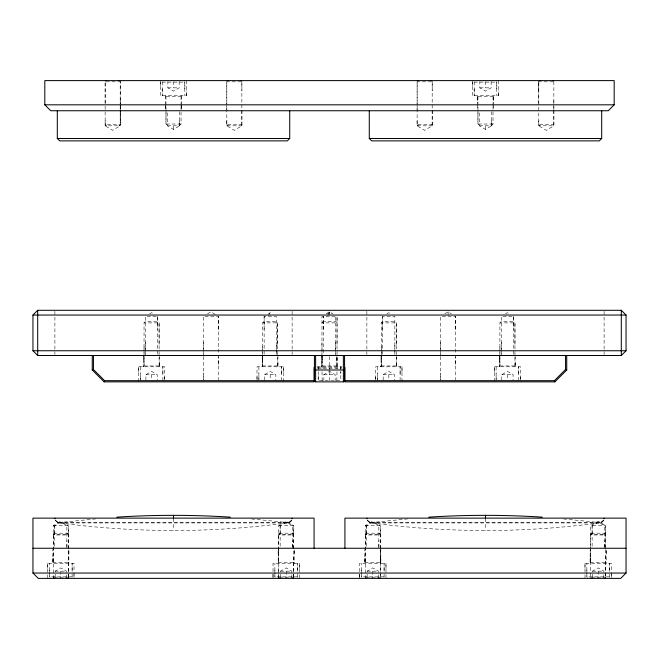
<?xml version="1.0" encoding="UTF-8"?>
<svg xmlns="http://www.w3.org/2000/svg" width="659" height="659" viewBox="0 0 659 659"><rect width="100%" height="100%" fill="white"/><g stroke="black" fill="none" stroke-linecap="round" stroke-linejoin="round"><path stroke-width="0.49" stroke-dasharray="3.29 2.47" d="M47.646 568.346L47.646 563.321L74.006 563.321L74.006 577.383M49.524 570.101L49.524 576.88L50.026 577.383M52.811 558.297L52.811 563.321L52.811 549.26M54.771 533.189L54.771 525.66L60.826 522.019L66.88 525.66L66.88 548.255M66.88 547.316L66.88 540.726M68.355 577.383L68.363 555.792M68.355 548.733L68.355 534.984L66.567 533.189M68.355 533.189L68.355 525.66L60.826 521.137L53.297 525.66L53.297 578.388M68.841 553.28L68.841 549.26L68.841 563.321M72.128 570.101L72.128 563.321L72.128 576.88L71.625 577.383M105.152 120.786L105.152 125.811L112.681 130.334L120.21 125.811L120.21 110.745M105.143 103.208L105.152 81.617L105.152 125.811L120.21 125.811M120.218 112.376L120.218 124.6A1.203 1.203 0 0 1 119.015 125.811L120.218 124.6L120.218 110.341M120.218 100.703L120.218 103.71L120.218 81.617M138.39 371.816L138.39 366.791L164.75 366.791L164.75 381.858M140.268 379.386L140.268 373.571M143.827 359.262L143.827 356.437L143.827 366.791M144.041 365.951L159.099 365.951A0.84 0.84 0 0 0 159.948 366.791L159.099 365.951L159.099 322.885L157.822 321.6L145.318 321.6L144.041 322.885L144.041 365.951A0.84 0.84 0 0 1 143.192 366.791L144.041 365.951L144.041 344.418M145.515 342.441L145.515 354.493L145.515 316.328L157.608 316.328L157.625 329.385M159.099 344.418L159.099 322.885L144.041 322.885M159.313 363.027L159.313 366.791L159.313 356.437M160.335 85.637L160.335 81.617M162.213 88.899L162.213 95.679L162.213 82.12L162.715 81.617M162.872 373.571L162.872 366.791L162.872 380.35M164.75 379.848L164.75 376.841M165.5 105.72L165.5 109.74L165.5 104.715M165.986 110.267L165.986 124.016L167.773 125.811M179.569 120.786L179.569 125.811L173.515 129.444L167.46 125.811L167.46 111.75M181.53 105.72L181.53 109.74L181.53 104.715M184.817 88.899L184.817 82.12L184.314 81.617M160.335 80.612L160.335 95.679L186.695 95.679L186.695 90.654M203.351 379.905L203.351 373.068M203.351 342.441L203.351 354.493L203.351 316.328L218.409 316.328L218.409 354.493M218.409 364.287L218.409 356.47L218.409 379.905M218.409 329.385L218.409 316.328M226.82 120.786L226.82 125.811L234.349 130.334L241.878 125.811L241.878 81.617L241.878 90.654M226.811 109.74L226.811 104.715M226.811 103.71L226.811 81.823A1.203 1.203 0 0 1 226.836 81.551M241.886 110.341L241.886 124.6L240.683 125.811A1.203 1.203 0 0 0 241.886 124.6L226.811 124.6L228.014 125.811A1.203 1.203 0 0 1 226.811 124.6M257.01 379.848L257.01 376.841M258.888 379.386L258.888 373.571M262.447 359.262L262.447 356.437L262.447 366.791M262.661 365.951L277.719 365.951A0.84 0.84 0 0 0 278.568 366.791L277.719 365.951L277.719 322.885L276.442 321.6L263.938 321.6L262.661 322.885L262.661 365.951A0.84 0.84 0 0 1 261.812 366.791L262.661 365.951L262.661 344.418M264.135 329.385L264.135 316.328L276.245 316.328L276.245 354.493L276.245 342.441M273.024 577.383L273.024 563.321L299.384 563.321L299.384 578.388M274.902 570.101L274.902 576.88L275.404 577.383M277.719 344.418L277.719 322.885L262.661 322.885M277.933 363.027L277.933 366.791L277.933 356.437M278.189 553.28L278.189 549.26L278.189 563.321M278.675 577.383L278.675 572.358M278.675 571.353L278.675 568.346M280.149 533.189L280.149 525.66L286.204 522.019L292.258 525.66L292.258 548.255M281.492 373.571L281.492 366.791L281.492 380.35M283.37 371.816L283.37 366.791L257.01 366.791L257.01 381.858M292.258 547.316L292.258 540.726M293.733 577.383L293.741 555.792M293.733 548.733L293.733 534.984L291.945 533.189M293.733 533.189L293.733 525.66L286.204 521.137L278.675 525.66L278.675 578.388M294.219 553.28L294.219 549.26L294.219 563.321M297.506 570.101L297.506 563.321L297.506 576.88L297.003 577.383M299.384 568.346L299.384 563.321M340.802 373.571L340.802 371.635L340.802 380.35L318.198 380.35L318.198 373.571M321.971 365.951L337.029 365.951A0.84 0.84 0 0 0 337.878 366.791L337.029 365.951L337.029 316.328L321.971 316.328L321.971 365.951A0.84 0.84 0 0 1 321.122 366.791L321.971 365.951L321.971 342.441M323.445 329.385L323.445 316.328L323.445 354.493M335.555 342.441L335.555 354.493L335.555 316.328M337.029 344.418L337.029 316.328M359.616 577.383L359.616 563.321L385.976 563.321L385.976 578.388M361.494 570.101L361.494 576.88L361.997 577.383M364.781 558.297L364.781 563.321L364.781 549.26M366.742 533.189L366.742 525.66L372.796 522.019L378.851 525.66L378.851 548.255M375.63 379.848L375.63 376.841M377.508 379.386L377.508 373.571M378.851 547.316L378.851 540.726M380.325 549.26L380.334 577.177A1.203 1.203 0 0 1 380.301 577.449M380.325 548.733L380.325 534.984L378.538 533.189M380.325 533.189L380.325 525.66L372.796 521.137L365.267 525.66L365.267 577.383M380.811 558.297L380.811 563.321L380.811 549.26M381.067 359.262L381.067 356.437L381.067 366.791M381.281 365.951L396.339 365.951A0.84 0.84 0 0 0 397.188 366.791L396.339 365.951L396.339 322.885L395.062 321.6L382.558 321.6L381.281 322.885L381.281 365.951A0.84 0.84 0 0 1 380.432 366.791L381.281 365.951L381.281 344.418M382.755 329.385L382.755 316.328L394.848 316.328L394.865 354.493L394.865 342.441M384.098 570.101L384.098 563.321L384.098 576.88L383.596 577.383M385.976 568.346L385.976 563.321M396.339 344.418L396.339 322.885L381.281 322.885M396.553 363.027L396.553 366.791L396.553 356.437M400.112 373.571L400.112 366.791L400.112 380.35M401.99 371.816L401.99 366.791L375.63 366.791L375.63 381.858M417.122 120.786L417.122 125.811L424.651 130.334L432.18 125.811L432.189 81.617L432.189 90.654M417.122 109.74L417.122 104.715M417.122 103.71L417.114 81.823A1.203 1.203 0 0 1 417.147 81.551M432.189 110.341L432.189 124.6L430.986 125.811A1.203 1.203 0 0 0 432.189 124.6L417.114 124.6L418.341 125.811A1.203 1.203 0 0 1 417.114 124.6M440.591 379.905L440.591 373.068M440.591 342.441L440.591 354.493L440.591 316.328L455.649 316.328L455.649 354.493M455.649 364.287L455.649 356.47L455.649 379.905M455.649 329.385L455.649 316.328M472.305 85.637L472.305 81.617M474.183 88.899L474.183 95.679L474.183 82.12L474.686 81.617M477.47 100.703L477.47 95.679L477.47 103.71M477.956 110.267L477.956 124.016L479.859 125.811M491.54 120.786L491.54 125.811L485.485 129.444L479.431 125.811L479.431 111.75M493.5 100.703L493.5 95.679L493.5 103.71M494.25 371.816L494.25 366.791L520.61 366.791L520.61 381.858M496.128 379.386L496.128 373.571M496.787 88.899L496.787 82.12L496.285 81.617M472.305 80.612L472.305 95.679L498.665 95.679L498.665 90.654M499.687 359.262L499.687 356.437L499.687 366.791M499.901 365.951L514.959 365.951A0.84 0.84 0 0 0 515.808 366.791L514.959 365.951L514.959 322.885L513.682 321.6L501.178 321.6L499.901 322.885L499.901 365.951A0.84 0.84 0 0 1 499.052 366.791L499.901 365.951L499.901 344.418M501.375 342.441L501.375 354.493L501.375 316.328L513.468 316.328L513.485 329.385M514.959 344.418L514.959 322.885L499.901 322.885M515.173 363.027L515.173 366.791L515.173 356.437M518.732 373.571L518.732 366.791L518.732 380.35M520.61 379.848L520.61 376.841M538.782 103.208L538.782 81.823A1.203 1.203 0 0 1 538.807 81.551M538.79 120.786L538.79 125.811L546.319 130.334L553.848 125.811L553.848 81.617M538.782 90.654L538.782 81.617L538.79 125.811L553.848 125.811M553.857 110.341L553.857 124.6L552.654 125.811A1.203 1.203 0 0 0 553.857 124.6L538.782 124.6L540.009 125.811A1.203 1.203 0 0 1 538.782 124.6M553.848 109.74L553.848 104.715M553.848 103.71L553.848 100.703M584.994 568.346L584.994 563.321L611.354 563.321L611.354 577.383M586.872 570.101L586.872 576.88L587.375 577.383M590.159 558.297L590.159 563.321L590.159 549.26M592.12 533.189L592.12 525.66L598.174 522.019L604.229 525.66L604.229 548.255M604.229 547.316L604.229 540.726M605.712 555.792L605.703 577.383L605.703 525.66L598.174 521.137L590.645 525.66L590.645 577.383M605.703 548.733L605.703 534.984L603.916 533.189M605.703 533.189L605.703 525.66L590.645 525.66M606.189 553.28L606.189 549.26L606.189 563.321M609.476 570.101L609.476 563.321L609.476 576.88L608.974 577.383M321.971 368.678L322.144 356.511M336.856 380.844L336.988 371.717M321.921 356.437L321.954 366.791M337.046 366.791L337.078 356.437M173.515 129.444L173.671 125.811M485.485 129.444L485.642 125.811M336.65 361.148L336.98 356.437M120.218 111.363L120.218 81.823L105.143 81.823L105.234 81.362M68.272 577.638L68.363 577.177L53.288 577.177A1.203 1.203 0 0 0 53.321 577.449M226.902 81.362L226.811 81.823L241.886 81.823A1.203 1.203 0 0 0 241.853 81.551M293.65 577.638L293.741 577.177L278.666 577.177A1.203 1.203 0 0 0 278.699 577.449M417.205 81.362L417.114 81.823L432.189 81.823A1.203 1.203 0 0 0 432.164 81.551M380.243 577.638L380.334 577.177L365.259 577.177A1.203 1.203 0 0 0 365.292 577.449M538.873 81.362L538.782 81.823L553.857 81.823A1.203 1.203 0 0 0 553.824 81.551M605.621 577.638L605.712 577.177L590.637 577.177A1.203 1.203 0 0 0 590.67 577.449M268.402 315.603L270.19 312.687L271.92 313.725M327.712 315.603L329.5 312.687L331.518 313.898M291.715 520.091L290.512 521.697L287.308 522.875L59.722 522.875L56.517 521.697L55.315 520.091M603.685 520.091L602.483 521.697L599.278 522.875L371.692 522.875L368.488 521.697L367.285 520.091M291.599 520.313L289.079 522.307L291.599 520.313L290.125 522.01L288.024 522.826C212.132 533.04 134.897 533.04 59.005 522.826L56.905 522.01L55.43 520.313L57.951 522.307L55.43 520.313M603.57 520.313L601.049 522.307L603.57 520.313L602.095 522.01L599.995 522.826C524.103 533.04 446.868 533.04 370.976 522.826L368.875 522.01L367.401 520.313L369.921 522.307L367.401 520.313M181.044 106.338L181.044 124.016L179.141 125.811M55.084 533.189L53.297 534.984L68.355 534.984M491.227 125.811L493.014 124.016L493.014 106.338M280.462 533.189L278.675 534.984L293.733 534.984M367.055 533.189L365.267 534.984L380.325 534.984M592.433 533.189L590.645 534.984L605.703 534.984M149.552 313.898L151.57 312.687L153.588 313.898M207.536 313.816L210.88 311.806L215.905 314.821M268.46 313.725L270.19 312.687M326.156 313.816L329.5 311.806L332.844 313.816M327.482 313.898L329.5 312.687M386.792 313.898L388.81 312.687L390.828 313.898M444.776 313.816L448.12 311.806L451.464 313.816M505.412 313.898L507.43 312.687L509.448 313.898M179.166 81.518L179.166 87.845L173.515 91.107L167.864 87.845L167.864 81.518M491.136 81.518L491.136 87.845L485.485 91.107L479.834 87.845L479.834 81.518M145.919 380.054L145.919 374.625L151.57 371.363L157.221 374.625L157.221 380.054M264.539 380.054L264.539 374.625L270.19 371.363L275.841 374.625L275.841 380.054M323.849 380.951L323.849 374.625L329.5 371.363L335.151 374.625L335.151 380.951M383.159 380.054L383.159 374.625L388.81 371.363L394.461 374.625L394.461 380.054M55.175 577.482L55.175 571.155L60.826 567.893L66.477 571.155L66.477 577.482M501.779 380.054L501.779 374.625L507.43 371.363L513.081 374.625L513.081 380.054M280.553 577.482L280.553 571.155L286.204 567.893L291.855 571.155L291.855 577.482M367.145 577.482L367.145 571.155L372.796 567.893L378.447 571.155L378.447 577.482M592.523 577.482L592.523 571.155L598.174 567.893L603.825 571.155L603.825 577.482M54.491 533.189A1.203 1.203 0 0 0 53.288 534.4L68.363 534.4L67.16 533.189L54.491 533.189L53.379 533.938L53.297 562.481L52.448 563.321A0.84 0.84 0 0 0 53.297 562.481L68.355 562.481A0.84 0.84 0 0 0 69.203 563.321L68.355 562.481M279.869 533.189A1.203 1.203 0 0 0 278.666 534.4L293.741 534.4L292.538 533.189L279.869 533.189L278.757 533.938L278.675 562.481L277.826 563.321A0.84 0.84 0 0 0 278.675 562.481L293.733 562.481A0.84 0.84 0 0 0 294.581 563.321L293.733 562.481M366.462 533.189A1.203 1.203 0 0 0 365.259 534.4L380.334 534.4L379.131 533.189L366.462 533.189L365.35 533.938L365.267 562.481L364.419 563.321A0.84 0.84 0 0 0 365.267 562.481L380.325 562.481A0.84 0.84 0 0 0 381.174 563.321L380.325 562.481M591.84 533.189A1.203 1.203 0 0 0 590.637 534.4L605.712 534.4L604.509 533.189L591.84 533.189L590.728 533.938L590.645 562.481L589.797 563.321A0.84 0.84 0 0 0 590.645 562.481L605.703 562.481A0.84 0.84 0 0 0 606.552 563.321L605.703 562.481M58.272 522.669L95.547 518.93M370.243 522.669L407.517 518.93M251.483 518.93L288.757 522.669M563.453 518.93L600.728 522.669M162.213 82.12L184.817 82.12L184.817 95.679M474.183 82.12L496.787 82.12L496.787 95.679M167.864 87.845L179.166 87.845M479.834 87.845L491.136 87.845M181.044 124.016L165.986 124.016L165.986 106.338M493.014 124.016L477.956 124.016L477.956 106.338M105.143 124.6A1.203 1.203 0 0 0 106.346 125.811L105.143 124.6L120.218 124.6M167.46 125.811L179.569 125.811L179.569 111.75M241.878 125.811L226.82 125.811L226.811 81.617M432.18 125.811L417.122 125.811L417.122 81.617M479.431 125.811L491.54 125.811L491.54 111.75M317.028 366.791L341.972 366.791M317.16 367.491L341.84 367.491M317.449 368.678L341.551 368.678M145.919 374.625L157.221 374.625M264.539 374.625L275.841 374.625M323.849 374.625L335.151 374.625M383.159 374.625L394.461 374.625M501.779 374.625L513.081 374.625M59.005 522.826L288.024 522.826M370.976 522.826L599.995 522.826M53.297 525.66L68.355 525.66L68.355 578.388M278.675 525.66L293.733 525.66L293.733 578.388M365.267 525.66L380.325 525.66L380.325 577.383M55.175 571.155L66.477 571.155M280.553 571.155L291.855 571.155M367.145 571.155L378.447 571.155M592.523 571.155L603.825 571.155M72.128 576.88L49.524 576.88L49.524 563.321M297.506 576.88L274.902 576.88L274.902 563.321M384.098 576.88L361.494 576.88L361.494 563.321M609.476 576.88L586.872 576.88L586.872 563.321M553.766 81.362L553.857 81.823M590.637 577.177L590.728 577.638M432.098 81.362L432.189 81.823M365.259 577.177L365.35 577.638M241.795 81.362L241.886 81.823M278.666 577.177L278.757 577.638M120.127 81.362L120.218 81.823A1.203 1.203 0 0 0 120.193 81.551M53.288 577.177L53.379 577.638M322.02 356.437L322.35 361.148M336.856 356.511L337.029 368.678M322.012 371.717L322.144 380.844M611.354 574.368L611.354 578.388M604.105 311.328L604.105 354.468M598.174 571.155L598.174 577.482M592.12 525.66L592.12 548.255M584.994 563.321L584.994 578.388M513.485 316.328L513.485 354.493M507.43 374.625L507.43 380.054M498.665 80.612L498.665 95.679M496.128 366.791L496.128 380.35M494.25 366.791L494.25 381.858M493.5 104.715L493.5 109.74M493.014 105.687L493.014 96.519L493.863 95.679A0.84 0.84 0 0 0 493.014 96.519L477.956 96.519A0.84 0.84 0 0 0 477.108 95.679L477.956 96.519L477.956 105.687M485.485 81.518L485.485 87.845M485.485 518.633L485.485 530.561M477.47 104.715L477.47 109.74M448.12 311.806L448.12 315.422M440.591 356.47L440.591 379.831M401.99 366.791L401.99 381.858M388.81 374.625L388.81 380.054M382.755 316.328L382.755 354.493M377.508 366.791L377.508 380.35M372.796 571.155L372.796 577.482M366.865 311.328L366.865 354.468M366.742 525.66L366.742 548.255M359.616 574.368L359.616 578.388M329.5 311.806L329.5 315.422M329.5 356.511L329.5 370.811M329.5 371.717L329.5 381.858M318.198 366.791L318.198 370.671M318.198 371.635L318.198 380.35M292.135 311.328L292.135 354.468M286.204 571.155L286.204 577.482M283.37 366.791L283.37 381.858M280.149 525.66L280.149 548.255M273.024 574.368L273.024 578.388M270.19 374.625L270.19 380.054M264.135 316.328L264.135 354.493M258.888 366.791L258.888 380.35M203.351 356.47L203.351 379.831M186.695 80.612L186.695 95.679M181.53 95.679L181.53 103.71M181.044 105.687L181.044 96.519L181.892 95.679A0.84 0.84 0 0 0 181.044 96.519L165.986 96.519A0.84 0.84 0 0 0 165.137 95.679L165.986 96.519L165.986 105.687M173.515 81.518L173.515 87.845M173.515 518.633L173.515 530.561M165.5 95.679L165.5 103.71M157.625 316.328L157.625 354.493M151.57 374.625L151.57 380.054M140.268 366.791L140.268 380.35M138.39 366.791L138.39 381.858M74.006 574.368L74.006 578.388M60.826 571.155L60.826 577.482M54.895 311.328L54.895 354.468M54.771 525.66L54.771 548.255M47.646 563.321L47.646 578.388M105.143 81.823A1.203 1.203 0 0 1 105.176 81.551M603.784 519.844A4.745 4.745 0 0 1 598.726 522.826M372.244 522.826A4.745 4.745 0 0 1 367.187 519.844M293.741 577.177A1.203 1.203 0 0 1 293.708 577.449M292.538 533.189A1.203 1.203 0 0 1 293.741 534.4M68.363 577.177A1.203 1.203 0 0 1 68.33 577.449M67.16 533.189A1.203 1.203 0 0 1 68.363 534.4M379.131 533.189A1.203 1.203 0 0 1 380.334 534.4M291.813 519.844A4.745 4.745 0 0 1 286.756 522.826M60.274 522.826A4.745 4.745 0 0 1 55.216 519.844M605.712 577.177A1.203 1.203 0 0 1 605.679 577.449M604.509 533.189A1.203 1.203 0 0 1 605.712 534.4M120.218 104.715L120.218 109.74L120.218 104.715M340.802 366.791L340.802 370.671L340.802 366.791M323.248 321.6L321.971 322.885L337.029 322.885L335.752 321.6L323.248 321.6"/><path stroke-width="0.99" d="M92.26 355.498L92.26 369.996L104.122 381.858L104.616 380.671L314.079 380.671M32.95 315.043L37.695 310.298L621.305 310.298L626.05 315.043L626.05 350.753L621.305 355.498L37.695 355.498L32.95 350.753L32.95 315.043L626.05 315.043M289.721 110.745L289.721 138.497L287.349 140.869L59.681 140.869L57.308 138.497L57.308 110.745M614.188 104.814L608.257 110.745L50.743 110.745L44.812 104.814L44.812 80.612L614.188 80.612L614.188 104.814L44.812 104.814M314.434 355.498L314.434 380.671L315.62 381.858L343.38 381.858L344.566 380.671L344.566 355.498M601.692 110.745L601.692 138.497L599.319 140.869L371.651 140.869L369.279 138.497L369.279 110.745M344.921 380.671L554.384 380.671L565.554 369.51L565.554 355.498M344.921 367.491L344.921 381.858L554.878 381.858L566.74 369.996L566.74 355.498M344.921 548.255L344.921 518.131L626.05 518.131L626.05 573.05L620.712 578.388L38.288 578.388L32.95 573.05L32.95 518.131L314.079 518.131L314.079 548.255M92.26 369.996L93.446 369.51L104.616 380.671M344.566 369.51L343.38 369.996L315.62 369.996L314.434 369.51M116.767 517.158C154.552 514.737 192.477 514.737 230.263 517.158M428.737 517.158C466.523 514.737 504.448 514.737 542.233 517.158M57.308 138.497L289.721 138.497M369.279 138.497L601.692 138.497M32.95 350.753L626.05 350.753M104.122 381.858L314.079 381.858L314.079 367.491M32.95 548.255L626.05 548.255M32.95 573.05L626.05 573.05M565.554 369.51L566.74 369.996M554.384 380.671L554.878 381.858M621.305 310.298L621.305 355.498M485.485 515.264L485.485 518.633M343.38 355.498L343.38 381.858M315.62 355.498L315.62 381.858M173.515 515.264L173.515 518.633M93.446 355.498L93.446 369.51M37.695 310.298L37.695 355.498M105.827 80.736A1.203 1.203 0 0 1 106.346 80.612M119.015 80.612A1.203 1.203 0 0 1 119.534 80.736M227.495 80.736A1.203 1.203 0 0 1 228.014 80.612M240.683 80.612A1.203 1.203 0 0 1 241.202 80.736M539.466 80.736A1.203 1.203 0 0 1 539.985 80.612M552.654 80.612A1.203 1.203 0 0 1 553.173 80.736M604.105 518.131A4.745 4.745 0 0 1 604.089 518.476M366.882 518.476A4.745 4.745 0 0 1 366.865 518.131M279.869 578.388A1.203 1.203 0 0 1 279.35 578.264M293.057 578.264A1.203 1.203 0 0 1 292.538 578.388M54.491 578.388A1.203 1.203 0 0 1 53.972 578.264M67.679 578.264A1.203 1.203 0 0 1 67.16 578.388M366.462 578.388A1.203 1.203 0 0 1 365.943 578.264M379.65 578.264A1.203 1.203 0 0 1 379.131 578.388M292.135 518.131A4.745 4.745 0 0 1 292.118 518.476M54.911 518.476A4.745 4.745 0 0 1 54.895 518.131M417.798 80.736A1.203 1.203 0 0 1 418.317 80.612M430.986 80.612A1.203 1.203 0 0 1 431.505 80.736M591.84 578.388A1.203 1.203 0 0 1 591.321 578.264M605.028 578.264A1.203 1.203 0 0 1 604.509 578.388"/></g></svg>
